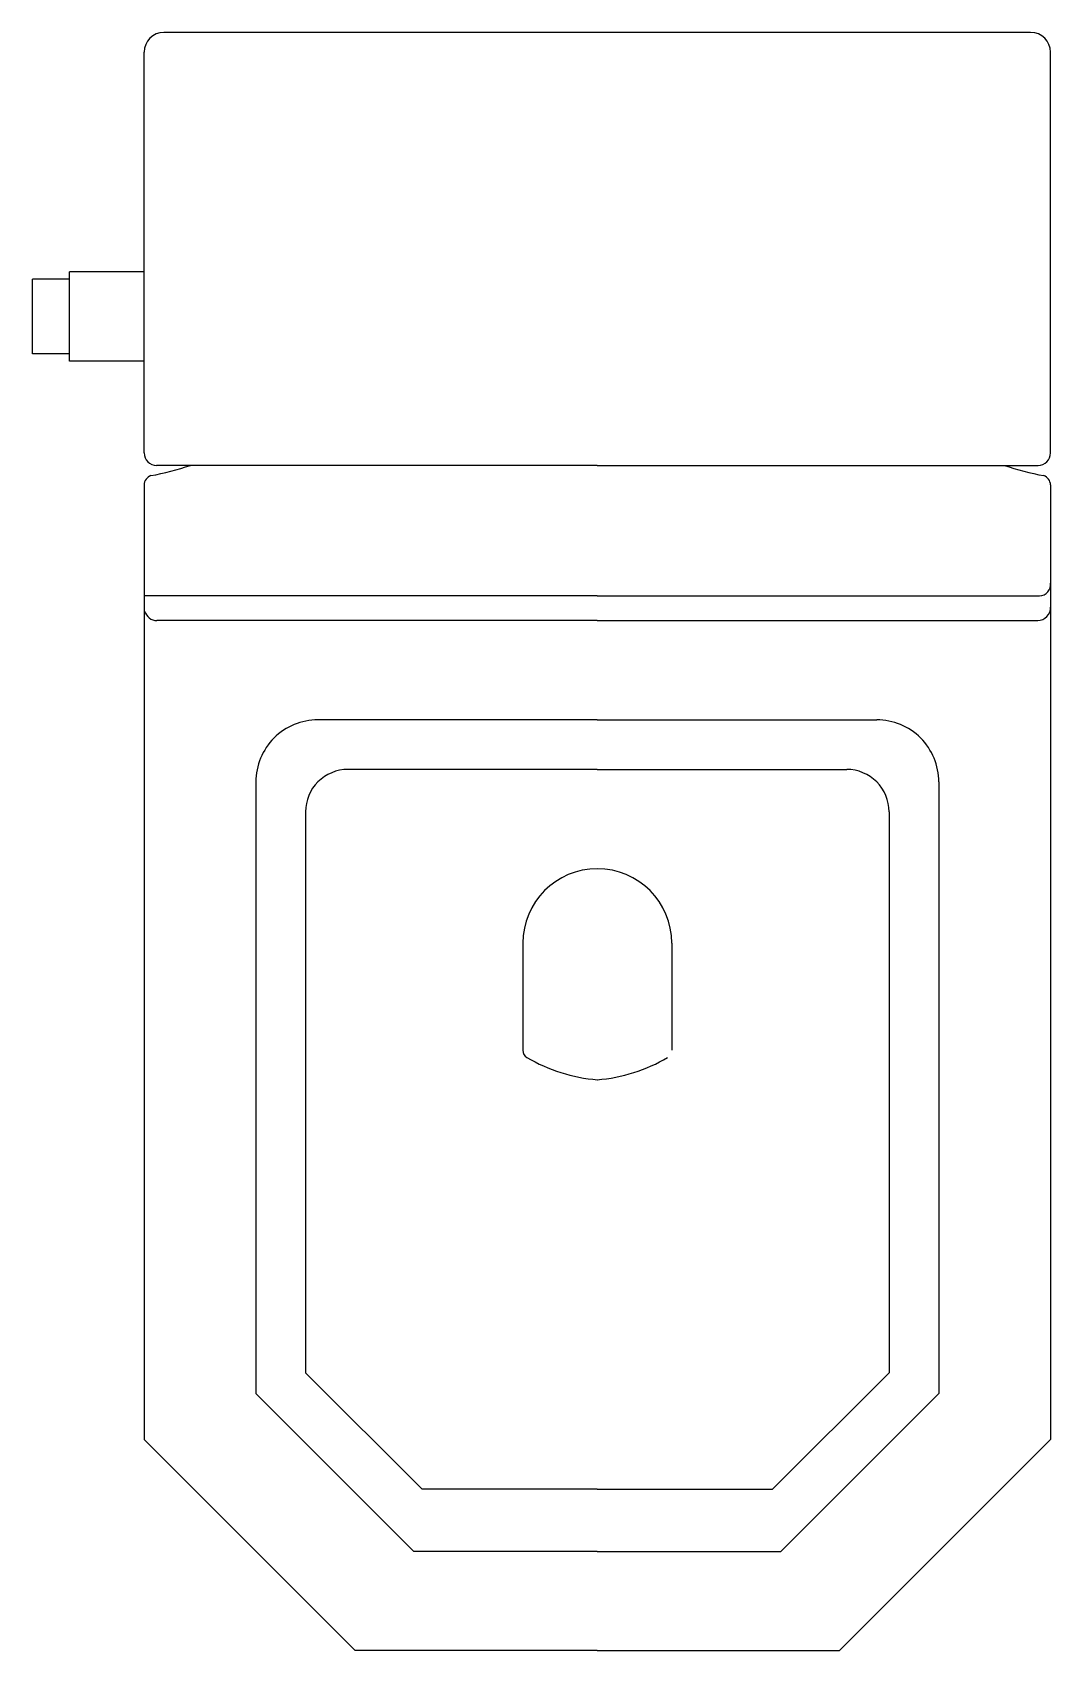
# Model space of a CAD drawing. Extents: x 2509 to 2920, y 1371 to 2023.
import ezdxf

# ---------------------------------------------------------------- set-up
doc = ezdxf.new("R2010")
doc.units = 0
doc.header["$LTSCALE"] = 50
doc.layers.add('FINA', color=6, linetype='CONTINUOUS')
doc.layers.add('GROSSA', color=3, linetype='CONTINUOUS')

msp = doc.modelspace()

# ---------------------------------------------------------------- linework, layer by layer
at = {"layer": 'FINA', "color": 0, "linetype": 'CONTINUOUS'}
for p, q in [((2706.98, 1655.7), (2706.98, 1612.61)), ((2766.98, 1655.7), (2766.98, 1612.61))]:
    msp.add_line(p, q, dxfattribs=at)
for centre, radius, start, end in [((2736.98, 1655.7), 30, 90.00002, 179.99998), ((2736.98, 1655.7), 30, 0.00002, 89.99998), ((2742.27, 1666.56), 66.07, 239.41992, 265.41018), ((2731.69, 1666.56), 66.07, 274.58982, 300.58008)]:
    msp.add_arc(centre, radius, start, end, dxfattribs=at)
at = {"layer": 'GROSSA', "color": 0, "linetype": 'CONTINUOUS'}
for p, q in [((2911.48, 2022.65), (2562.48, 2022.65)), ((2554.48, 1853.2), (2554.48, 2014.65)), ((2919.48, 1853.2), (2919.48, 2014.65)), ((2524.48, 1890.2), (2524.48, 1926.2)), ((2554.48, 1926.2), (2524.48, 1926.2)), ((2509.48, 1893.2), (2509.48, 1923.2)), ((2524.48, 1923.2), (2509.48, 1923.2)), ((2524.48, 1893.2), (2509.48, 1893.2)), ((2554.48, 1890.2), (2524.48, 1890.2)), ((2736.98, 1848.2), (2559.48, 1848.2)), ((2736.98, 1848.2), (2900.74, 1848.2)), ((2900.74, 1848.2), (2914.48, 1848.2)), ((2554.48, 1840.35), (2554.48, 1794.83)), ((2919.48, 1840.35), (2919.48, 1455.7)), ((2736.98, 1795.7), (2554.48, 1795.7)), ((2554.48, 1794.83), (2554.48, 1455.7)), ((2736.98, 1795.7), (2915, 1795.7)), ((2736.98, 1785.7), (2559.64, 1785.7)), ((2736.98, 1785.7), (2914.32, 1785.7)), ((2736.98, 1745.7), (2624.48, 1745.7)), ((2736.98, 1745.7), (2849.48, 1745.7)), ((2736.98, 1725.7), (2636.55, 1725.7)), ((2736.98, 1725.7), (2837.41, 1725.7)), ((2599.48, 1720.7), (2599.48, 1474.34)), ((2874.48, 1720.7), (2874.48, 1474.34)), ((2619.48, 1708.63), (2619.48, 1482.62)), ((2854.48, 1708.63), (2854.48, 1482.62)), ((2666.4, 1435.7), (2619.48, 1482.62)), ((2807.56, 1435.7), (2854.48, 1482.62)), ((2663.12, 1410.7), (2599.48, 1474.34)), ((2810.84, 1410.7), (2874.48, 1474.34)), ((2639.48, 1370.7), (2554.48, 1455.7)), ((2834.48, 1370.7), (2919.48, 1455.7)), ((2736.98, 1435.7), (2666.4, 1435.7)), ((2736.98, 1435.7), (2807.56, 1435.7)), ((2736.98, 1410.7), (2663.12, 1410.7)), ((2736.98, 1410.7), (2810.84, 1410.7)), ((2736.98, 1370.7), (2639.48, 1370.7)), ((2736.98, 1370.7), (2834.48, 1370.7))]:
    msp.add_line(p, q, dxfattribs=at)
at = {"layer": 'GROSSA', "color": 0}
for centre, radius, start, end in [((2562.48, 2014.65), 8, 90, 180), ((2914.48, 1853.2), 5, 270, 0)]:
    msp.add_arc(centre, radius, start, end, dxfattribs=at)
at = {"layer": 'GROSSA', "color": 0, "linetype": 'CONTINUOUS'}
for centre, radius, start, end in [((2911.48, 2014.65), 8, 0, 90), ((2559.48, 1853.2), 5, 180, 270), ((2537.54, 1952.51), 110.21, 280.27685, 288.83136), ((2936.42, 1952.51), 110.21, 251.16864, 259.72315), ((2558.5, 1840.26), 4.02, 108.87957, 178.77872), ((2915.46, 1840.26), 4.02, 1.22128, 71.12043), ((2915, 1800.21), 4.52, 270.00133, 7.19908), ((2559.64, 1790.86), 5.16, 195.80963, 270.00115), ((2914.32, 1790.86), 5.16, 269.99884, 2.19345), ((2624.48, 1720.7), 25, 89.99976, 180.00024), ((2849.48, 1720.7), 25, 359.99976, 90.00024), ((2636.55, 1708.63), 17.07, 89.99989, 180.00011), ((2837.41, 1708.63), 17.07, 359.99989, 90.00011), ((2710.38, 1612.61), 3.4, 180, 239.41948)]:
    msp.add_arc(centre, radius, start, end, dxfattribs=at)

doc.saveas('drawing.dxf')
